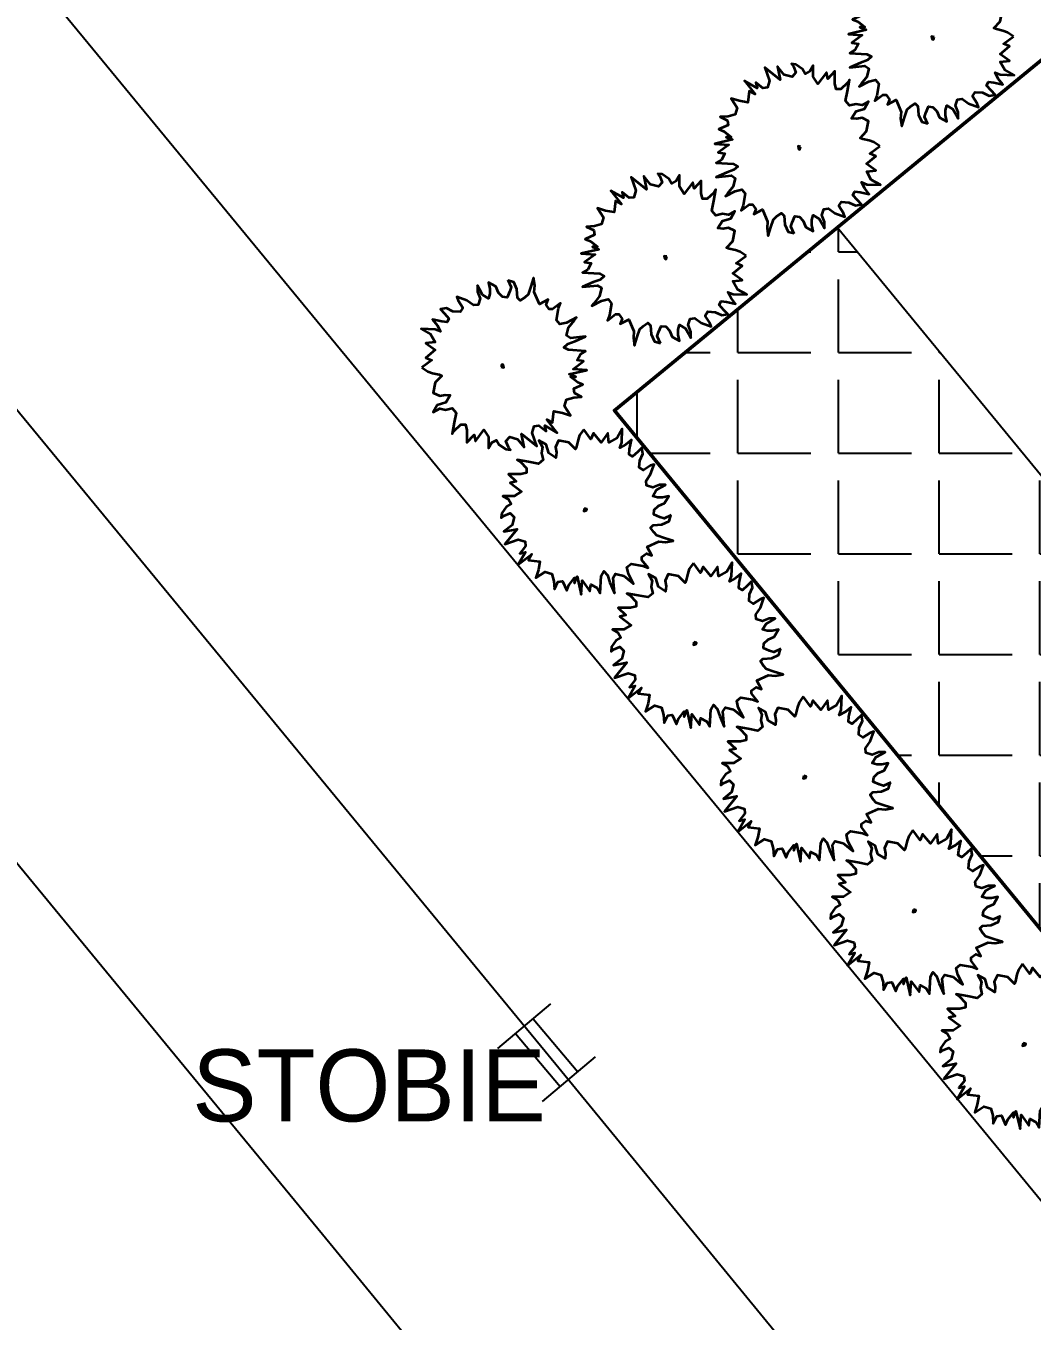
# Model space of a CAD drawing. Header units: metres. Extents: x 214070 to 217049, y 6350584 to 6351315.
# Drawn here: x 214295.16 to 214330.07, y 6351010.26 to 6351055.21 of the extents above; entities that cross this region are included whole.
import ezdxf
from ezdxf.lldxf.tags import DXFTag

# ---------------------------------------------------------------- set-up
doc = ezdxf.new("R2010")
doc.units = ezdxf.units.M
doc.layers.add('GG31-E-PLN-001_DC Cable Route Layout Plan_RevA$0$0.5mm Fenceline', color=1, linetype='GG31-E-PLN-001_DC Cable Route Layout Plan_RevA$0$FENCELINE1', lineweight=50)
doc.layers.add('GG31-E-PLN-001_DC Cable Route Layout Plan_RevA$0$TREE', color=82, linetype='Continuous', lineweight=35)
for name, color, linetype in [('GG31-E-PLN-001_DC Cable Route Layout Plan_RevA$0$S-ELEC-OH-Overhead Etsa Wires', 10, 'GG31-E-PLN-001_DC Cable Route Layout Plan_RevA$0$ELEC-EtsaServ (OH)'), ('GG31-E-PLN-001_DC Cable Route Layout Plan_RevA$0$S-ELEC-PSTA-Stobie Pole', 5, 'Continuous'), ('GG31-E-PLN-001_DC Cable Route Layout Plan_RevA$0$S-ELEC-PSTA-Stobie Pole TEXT', 5, 'Continuous')]:
    doc.layers.add(name, color=color, linetype=linetype)
doc.styles.add('GG31-E-PLN-001_DC Cable Route Layout Plan_RevA$0$25TEXT', font='CPFISO.SHX')
doc.styles.add('GG31-E-PLN-001_DC Cable Route Layout Plan_RevA$0$Standard', font='simplex.shx')
tags = doc.linetypes.add('GG31-E-PLN-001_DC Cable Route Layout Plan_RevA$0$33KV OVERHEAD LINE', pattern='A,1,-0.5,["33kV-O/V",GG31-E-PLN-001_DC Cable Route Layout Plan_RevA$0$Standard,S=0.3,R=0,X=-0.35,Y=-0.15],-1.6', length=3.1).pattern_tags.tags
tags[6] = DXFTag(74, 10)
doc.linetypes.add('GG31-E-PLN-001_DC Cable Route Layout Plan_RevA$0$ELEC-EtsaServ (OH)', pattern='A,1,[13,DTEI-RD.shx,S=1,R=0,X=0,Y=0],5', length=6)
doc.linetypes.add('GG31-E-PLN-001_DC Cable Route Layout Plan_RevA$0$FENCELINE1', pattern='A,6.35,-2.54,[133,ltypeshp.shx,S=2.54,R=0,X=-2.54,Y=0],-2.54,25.4', length=36.83)
doc.linetypes.add('GG31-E-PLN-001_DC Cable Route Layout Plan_RevA$0$FURN-Fence', pattern='A,4.1667,[15,DTEI-RD.shx,S=1,R=0,X=0,Y=0],-0.8333', length=5)

# ---------------------------------------------------------------- blocks, each defined once
blk = doc.blocks.new('GG31-E-PLN-001_DC Cable Route Layout Plan_RevA$0$ELEC-Stobie Pole')
at = {"linetype": 'Continuous'}
for p, q in [((-0.8, 0.8), (0.8, 0.8)), ((-0.267, 0.8), (-0.267, -0.8)), ((0.267, 0.8), (0.267, -0.8)), ((0, 0), (0, 0)), ((0, 0), (0, 0)), ((-0.8, -0.8), (0.8, -0.8))]:
    blk.add_line(p, q, dxfattribs=at)
blk = doc.blocks.new('*U140')
for points in [[(0, 1540.256), (-77.4954, 1428.4452), (-106.5784, 1341.501), (-135.636, 1217.295), (-155.0162, 1167.6126), (-280.9748, 1291.8186), (-474.7514, 1329.0804), (-532.892, 1204.8744), (-513.5118, 1105.5096), (-523.1892, 1006.1194), (-658.8506, 1093.089), (-707.2884, 1254.5568), (-842.9244, 1329.0804), (-775.1064, 1204.8744), (-794.4866, 1093.089), (-765.429, 968.8576), (-852.6272, 894.334), (-1036.701, 931.5958), (-1249.8832, 968.8576), (-1191.7426, 931.5958), (-1075.4614, 807.3898), (-1075.4614, 720.4456), (-1182.0398, 695.6044), (-1414.5768, 695.6044), (-1269.238, 558.9524), (-1385.5192, 534.1112), (-1172.3624, 372.6434), (-1307.9984, 285.6992), (-1521.1552, 285.6992), (-1414.5768, 223.5962), (-1366.139, 136.652), (-1453.3372, 86.9442), (-1540.5354, -37.2618), (-1550.2382, -124.206), (-1501.775, -86.9442), (-1385.5192, -37.2618), (-1307.9984, -111.7854), (-1346.7588, -260.8326), (-1501.775, -385.064), (-1249.8832, -335.3816), (-1482.3948, -621.0554), (-1230.503, -534.1112), (-1104.5444, -571.373), (-1094.8416, -658.3172), (-1201.42, -794.9692), (-1094.8416, -770.128), (-1230.503, -1006.1194), (-978.5858, -807.3898), (-1036.701, -919.1752), (-823.5442, -944.0164), (-852.6272, -1105.4842), (-901.065, -1254.5568), (-726.6686, -1142.746), (-600.71, -1180.0078), (-561.9496, -1316.6598), (-552.2722, -1465.707), (-484.4542, -1329.0804), (-397.2306, -1316.6598), (-319.7352, -1490.5482), (-280.9748, -1391.1834), (-174.3964, -1254.5568), (-174.3964, -1353.9216), (-125.9586, -1229.7156), (-48.4378, -1565.0718), (-29.0576, -1304.2392), (116.2812, -1502.9688), (135.6614, -1378.7628), (251.9172, -1440.8658), (310.0578, -1540.2306), (329.438, -1217.295), (377.8758, -1130.3254), (445.6938, -1204.8744), (494.157, -1341.501), (581.3552, -1540.2306), (552.2722, -1254.5568), (600.71, -1180.0078), (755.7516, -1217.295), (891.3876, -1329.0804), (939.8254, -1366.3422), (842.9498, -1180.0078), (813.8668, -1055.8018), (891.3876, -993.6988), (1114.2472, -1030.9606), (1211.1228, -1068.2224), (1094.867, -919.1752), (1094.867, -857.0722), (1182.0652, -794.9692), (1278.9408, -832.231), (1191.7426, -670.7378), (1414.6022, -571.373), (1540.5608, -583.7936), (1685.8996, -558.9524), (1521.1806, -509.27), (1375.8418, -459.5876), (1317.7012, -397.4846), (1259.5606, -310.515), (1308.0238, -260.8326), (1472.7174, -248.412), (1608.3788, -186.309), (1637.4364, -74.5236)], [(1647.1392, -74.5236), (1511.4778, -136.6266), (1433.9824, -111.7854), (1317.7012, -62.103), (1327.404, 24.8412), (1404.8994, 99.3648), (1521.1806, 149.0726), (1598.676, 285.6992), (1482.4202, 260.858), (1385.5192, 260.858), (1298.321, 285.6992), (1366.139, 397.4846), (1472.7174, 459.5876), (1540.5608, 496.8494), (1424.2796, 496.8494), (1298.321, 447.167), (1182.0652, 484.4288), (1172.3624, 571.3984), (1259.5606, 695.6044), (1327.404, 881.9134), (1259.5606, 857.0722), (1123.9246, 770.128), (1046.4038, 819.8104), (1056.1066, 956.437), (1114.2472, 1080.6684), (1094.867, 1192.4538), (1017.3462, 1117.9302), (920.4452, 1030.9606), (852.6272, 1068.2478), (862.33, 1167.6126), (901.0904, 1341.501), (794.512, 1254.5568), (678.2308, 1192.4538), (716.9912, 1291.8186), (726.6686, 1552.6766), (629.793, 1378.7628), (474.7768, 1291.8186), (455.3966, 1465.7324), (329.438, 1291.8186), (184.0992, 1465.7324), (135.6614, 1353.9216), (0, 1540.256)]]:
    blk.add_lwpolyline(points)
blk.add_lwpolyline([(9.7028, 49.6824), (0, 0), (48.4378, 12.4206), (58.1406, 37.2618)], close=True)
blk = doc.blocks.new('GG31-E-PLN-001_DC Cable Route Layout Plan_RevA')
at = {"true_color": 0xf26722, "transparency": 33554687}
h = blk.add_hatch(dxfattribs=at)
h.set_pattern_fill('ANGLE', color=30, scale=0.5)
h.set_pattern_definition([(0, (-1872.8815, 93.2785), (0, 3.4925), [2.54, -0.9525]), (90, (-1872.8815, 93.2785), (-3.4925, 2e-16), [2.54, -0.9525])])
h.paths.add_polyline_path([(229010.683, 6322002.7), (229002.953, 6321996.356), (229128.437, 6321843.472), (229136.166, 6321849.817)])
at = {"color": 30, "true_color": 0xf26722}
blk.add_line((229136.166, 6321849.817), (229010.683, 6322002.7), dxfattribs=at)
at = {"linetype": 'Continuous'}
for p, q in [((228998.911, 6321974.213), (229000.749, 6321975.756)), ((229000.136, 6321975.242), (229001.679, 6321973.403)), ((228999.524, 6321974.728), (229001.066, 6321972.889)), ((229000.601, 6321974.066), (229000.601, 6321974.066)), ((229000.601, 6321974.066), (229000.601, 6321974.066)), ((229000.453, 6321972.375), (229002.292, 6321973.918))]:
    blk.add_line(p, q, dxfattribs=at)
at = {"layer": 'GG31-E-PLN-001_DC Cable Route Layout Plan_RevA$0$0.5mm Fenceline'}
blk.add_lwpolyline([(229170.659, 6321878.115), (229128.437, 6321843.472), (229002.953, 6321996.356), (229045.102, 6322030.976)], close=True, dxfattribs=at)
at = {"layer": 'GG31-E-PLN-001_DC Cable Route Layout Plan_RevA$0$S-ELEC-OH-Overhead Etsa Wires', "color": 6, "linetype": 'GG31-E-PLN-001_DC Cable Route Layout Plan_RevA$0$FURN-Fence', "ltscale": 2}
for p, q in [((229008.265, 6321980.468), (228887.679, 6322126.93)), ((228992.825, 6321967.756), (228872.239, 6322114.217)), ((229249.907, 6321686.203), (229008.265, 6321980.468)), ((229234.458, 6321673.502), (228992.825, 6321967.756))]:
    blk.add_line(p, q, dxfattribs=at)
at = {"layer": 'GG31-E-PLN-001_DC Cable Route Layout Plan_RevA$0$S-ELEC-OH-Overhead Etsa Wires', "color": 6, "linetype": 'GG31-E-PLN-001_DC Cable Route Layout Plan_RevA$0$33KV OVERHEAD LINE', "ltscale": 5}
blk.add_lwpolyline([(229334.487, 6321567.084), (229242.182, 6321679.853), (229121.488, 6321826.665), (229000.545, 6321974.112), (228879.959, 6322120.573), (228757.773, 6322269.3)], dxfattribs=at)
at = {"layer": 'GG31-E-PLN-001_DC Cable Route Layout Plan_RevA$0$S-ELEC-PSTA-Stobie Pole', "xscale": 1.5, "yscale": 1.5, "rotation": 40.00000000000001}
blk.add_blockref('GG31-E-PLN-001_DC Cable Route Layout Plan_RevA$0$ELEC-Stobie Pole', (229000.602, 6321974.066), dxfattribs=at)
at = {"layer": 'GG31-E-PLN-001_DC Cable Route Layout Plan_RevA$0$TREE', "transparency": 33554687, "xscale": 0.001843732172071739, "yscale": 0.001843732172071739, "zscale": 0.001843732172071739}
for p, rotation in [((229013.955, 6322009.332), 270.0212752976472), ((229009.319, 6322005.524), 270.0212752976472), ((229004.682, 6322001.715), 270.0212752976472), ((228999.112, 6321997.847), 89.9897187677028)]:
    blk.add_blockref('*U140', p, dxfattribs=dict(at, rotation=rotation))
for p in [(229001.885, 6321992.859), (229005.691, 6321988.221), (229009.498, 6321983.584), (229013.304, 6321978.946), (229017.111, 6321974.308)]:
    blk.add_blockref('*U140', p, dxfattribs=at)
at = {"layer": 'GG31-E-PLN-001_DC Cable Route Layout Plan_RevA$0$S-ELEC-PSTA-Stobie Pole TEXT', "style": 'GG31-E-PLN-001_DC Cable Route Layout Plan_RevA$0$25TEXT'}
for p in [(228988.307, 6321971.681), (228988.306, 6321971.681)]:
    blk.add_text('STOBIE', height=2.5, dxfattribs=at).set_placement(p)

msp = doc.modelspace()

# ---------------------------------------------------------------- block references
msp.add_blockref('GG31-E-PLN-001_DC Cable Route Layout Plan_RevA', (-14687.371, 29045.51))

doc.saveas('drawing.dxf')
